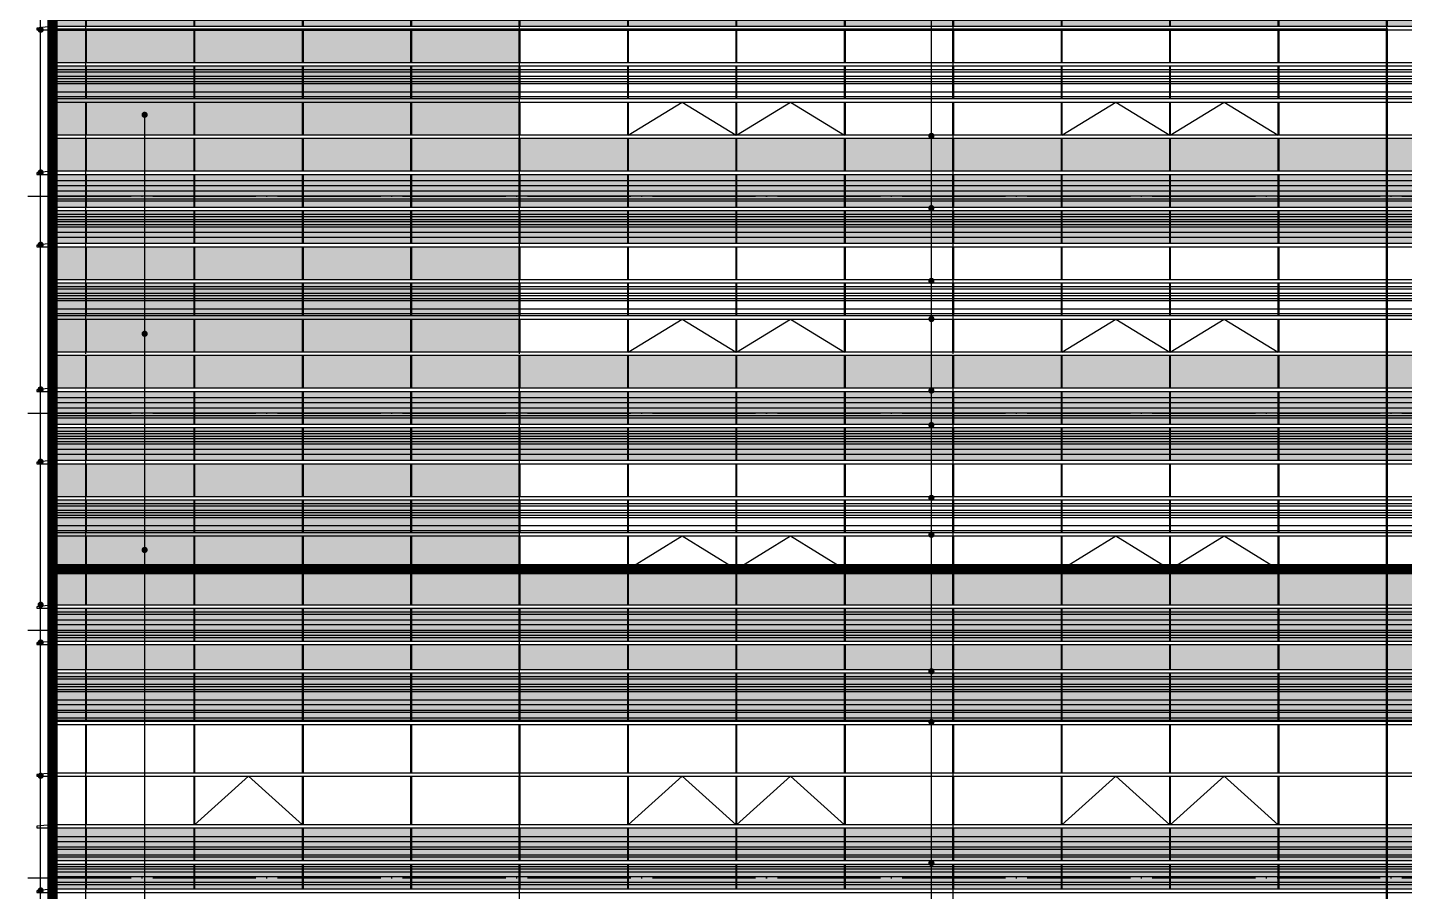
# Model space of a CAD drawing. Header units: millimetres. Extents: x 708158 to 1984082, y -168213 to -53.
# Drawn here: x 721854 to 748526, y -81118 to -64394 of the extents above; entities that cross this region are included whole.
import ezdxf

# ---------------------------------------------------------------- set-up
doc = ezdxf.new("R2010")
doc.units = ezdxf.units.MM
doc.header["$LTSCALE"] = 1000
doc.linetypes.add('DOTE', pattern=[2.42, 2, -0.2, 0.02, -0.2])
doc.layers.get('0').update_dxf_attribs({"color": 8})
for name, color, linetype in [('A-AXIS', 1, 'DOTE'), ('A-看线', 63, 'Continuous'), ('DIM_LEAD', 3, 'Continuous'), ('DOTE', 1, 'DOTE'), ('SPACE_HATCH', 9, 'Continuous'), ('WINDOW', 4, 'Continuous'), ('立面加粗', 5, 'Continuous'), ('立面填充线2 穿孔板', 105, 'Continuous'), ('立面窗户线', 21, 'Continuous')]:
    doc.layers.add(name, color=color, linetype=linetype)

# ---------------------------------------------------------------- blocks, each defined once
blk = doc.blocks.new('A$C24AE1B25')
at = {"layer": '立面窗户线'}
blk.add_lwpolyline([(46850, 30), (0, 30), (-30, 30), (-300, 0), (-300, -30), (0, -30), (46850, -30)], dxfattribs=at)
blk = doc.blocks.new('A$C16C20297')
at = {"layer": 'A-看线'}
for points in [[(10, -170), (650, -170), (650, -270), (10, -270)], [(10, -370), (650, -370), (650, -420), (10, -420)], [(10, -520), (650, -520), (650, -570), (10, -570)], [(10, -750), (650, -750), (650, -800), (10, -800)], [(10, -850), (650, -850), (650, -950), (10, -950)], [(10, -1050), (650, -1050), (650, -1100), (10, -1100)]]:
    blk.add_lwpolyline(points, close=True, dxfattribs=at)
at = {"layer": 'WINDOW'}
for points in [[(0, 0), (10, 0), (10, -640), (0, -640)], [(650, 0), (660, 0), (660, -640), (650, -640)], [(0, -700), (10, -700), (10, -1190), (0, -1190)], [(650, -700), (660, -700), (660, -1190), (650, -1190)]]:
    blk.add_lwpolyline(points, close=True, dxfattribs=at)
blk = doc.blocks.new('A$C079B5708')
at = {"layer": 'A-看线'}
for points in [[(0, -170), (2090, -170), (2090, -270), (0, -270)], [(2100, -170), (4190, -170), (4190, -270), (2100, -270)], [(4200, -170), (6290, -170), (6290, -270), (4200, -270)], [(6300, -170), (8390, -170), (8390, -270), (6300, -270)], [(0, -370), (2090, -370), (2090, -420), (0, -420)], [(0, -520), (2090, -520), (2090, -570), (0, -570)], [(2100, -370), (4190, -370), (4190, -420), (2100, -420)], [(2100, -520), (4190, -520), (4190, -570), (2100, -570)], [(4200, -370), (6290, -370), (6290, -420), (4200, -420)], [(4200, -520), (6290, -520), (6290, -570), (4200, -570)], [(6300, -370), (8390, -370), (8390, -420), (6300, -420)], [(6300, -520), (8390, -520), (8390, -570), (6300, -570)], [(0, -750), (2090, -750), (2090, -800), (0, -800)], [(2100, -750), (4190, -750), (4190, -800), (2100, -800)], [(4200, -750), (6290, -750), (6290, -800), (4200, -800)], [(6300, -750), (8390, -750), (8390, -800), (6300, -800)], [(0, -850), (2090, -850), (2090, -950), (0, -950)], [(0, -1050), (2090, -1050), (2090, -1100), (0, -1100)], [(2100, -850), (4190, -850), (4190, -950), (2100, -950)], [(2100, -1050), (4190, -1050), (4190, -1100), (2100, -1100)], [(4200, -850), (6290, -850), (6290, -950), (4200, -950)], [(4200, -1050), (6290, -1050), (6290, -1100), (4200, -1100)], [(6300, -850), (8390, -850), (8390, -950), (6300, -950)], [(6300, -1050), (8390, -1050), (8390, -1100), (6300, -1100)]]:
    blk.add_lwpolyline(points, close=True, dxfattribs=at)
at = {"layer": 'WINDOW'}
for points in [[(2090, 0), (2100, 0), (2100, -640), (2090, -640)], [(4190, 0), (4200, 0), (4200, -640), (4190, -640)], [(6290, 0), (6300, 0), (6300, -640), (6290, -640)], [(8390, 0), (8400, 0), (8400, -640), (8390, -640)], [(2090, -700), (2100, -700), (2100, -1190), (2090, -1190)], [(4190, -700), (4200, -700), (4200, -1190), (4190, -1190)], [(6290, -700), (6300, -700), (6300, -1190), (6290, -1190)], [(8390, -700), (8400, -700), (8400, -1190), (8390, -1190)]]:
    blk.add_lwpolyline(points, close=True, dxfattribs=at)
blk = doc.blocks.new('A$C05264923')
at = {"layer": '立面窗户线'}
blk.add_lwpolyline([(46850, 30), (0, 30), (-90, 30), (-90, -30), (0, -30), (46850, -30)], dxfattribs=at)
blk = doc.blocks.new('A$C570A7CAF')
at = {"layer": 'A-看线'}
for points in [[(10, -70), (650, -70), (650, -120), (10, -120)], [(10, -220), (650, -220), (650, -270), (10, -270)], [(10, -320), (650, -320), (650, -370), (10, -370)], [(10, -520), (650, -520), (650, -620), (10, -620)], [(10, -720), (650, -720), (650, -770), (10, -770)], [(10, -870), (650, -870), (650, -920), (10, -920)]]:
    blk.add_lwpolyline(points, close=True, dxfattribs=at)
at = {"layer": 'WINDOW'}
for points in [[(0, 0), (10, 0), (10, -940), (0, -940)], [(650, 0), (660, 0), (660, -940), (650, -940)]]:
    blk.add_lwpolyline(points, close=True, dxfattribs=at)
blk = doc.blocks.new('A$C48FF79B3')
at = {"layer": 'A-看线'}
for points in [[(0, -70), (2090, -70), (2090, -120), (0, -120)], [(0, -220), (2090, -220), (2090, -270), (0, -270)], [(2100, -70), (4190, -70), (4190, -120), (2100, -120)], [(2100, -220), (4190, -220), (4190, -270), (2100, -270)], [(4200, -70), (6290, -70), (6290, -120), (4200, -120)], [(4200, -220), (6290, -220), (6290, -270), (4200, -270)], [(6300, -70), (8390, -70), (8390, -120), (6300, -120)], [(6300, -220), (8390, -220), (8390, -270), (6300, -270)], [(0, -320), (2090, -320), (2090, -370), (0, -370)], [(0, -520), (2090, -520), (2090, -620), (0, -620)], [(2100, -320), (4190, -320), (4190, -370), (2100, -370)], [(2100, -520), (4190, -520), (4190, -620), (2100, -620)], [(4200, -320), (6290, -320), (6290, -370), (4200, -370)], [(4200, -520), (6290, -520), (6290, -620), (4200, -620)], [(6300, -320), (8390, -320), (8390, -370), (6300, -370)], [(6300, -520), (8390, -520), (8390, -620), (6300, -620)], [(0, -720), (2090, -720), (2090, -770), (0, -770)], [(2100, -720), (4190, -720), (4190, -770), (2100, -770)], [(4200, -720), (6290, -720), (6290, -770), (4200, -770)], [(6300, -720), (8390, -720), (8390, -770), (6300, -770)], [(0, -870), (2090, -870), (2090, -920), (0, -920)], [(2100, -870), (4190, -870), (4190, -920), (2100, -920)], [(4200, -870), (6290, -870), (6290, -920), (4200, -920)], [(6300, -870), (8390, -870), (8390, -920), (6300, -920)]]:
    blk.add_lwpolyline(points, close=True, dxfattribs=at)
at = {"layer": 'WINDOW'}
for points in [[(2090, 0), (2100, 0), (2100, -940), (2090, -940)], [(4190, 0), (4200, 0), (4200, -940), (4190, -940)], [(6290, 0), (6300, 0), (6300, -940), (6290, -940)], [(8390, 0), (8400, 0), (8400, -940), (8390, -940)]]:
    blk.add_lwpolyline(points, close=True, dxfattribs=at)
blk = doc.blocks.new('A$C1E11455A')
at = {"layer": 'A-看线'}
for points in [[(5, -70), (645, -70), (645, -120), (5, -120)], [(5, -220), (645, -220), (645, -320), (5, -320)], [(5, -420), (645, -420), (645, -470), (5, -470)], [(5, -520), (645, -520), (645, -570), (5, -570)]]:
    blk.add_lwpolyline(points, close=True, dxfattribs=at)
at = {"layer": 'WINDOW'}
for points in [[(-5, 0), (5, 0), (5, -640), (-5, -640)], [(645, 0), (655, 0), (655, -640), (645, -640)]]:
    blk.add_lwpolyline(points, close=True, dxfattribs=at)
blk = doc.blocks.new('A$C0C685A8F')
at = {"layer": 'A-看线'}
for points in [[(0, -70), (2090, -70), (2090, -120), (0, -120)], [(0, -220), (2090, -220), (2090, -320), (0, -320)], [(2100, -70), (4190, -70), (4190, -120), (2100, -120)], [(2100, -220), (4190, -220), (4190, -320), (2100, -320)], [(4200, -70), (6290, -70), (6290, -120), (4200, -120)], [(4200, -220), (6290, -220), (6290, -320), (4200, -320)], [(6300, -70), (8390, -70), (8390, -120), (6300, -120)], [(6300, -220), (8390, -220), (8390, -320), (6300, -320)], [(0, -420), (2090, -420), (2090, -470), (0, -470)], [(0, -520), (2090, -520), (2090, -570), (0, -570)], [(2100, -420), (4190, -420), (4190, -470), (2100, -470)], [(2100, -520), (4190, -520), (4190, -570), (2100, -570)], [(4200, -420), (6290, -420), (6290, -470), (4200, -470)], [(4200, -520), (6290, -520), (6290, -570), (4200, -570)], [(6300, -420), (8390, -420), (8390, -470), (6300, -470)], [(6300, -520), (8390, -520), (8390, -570), (6300, -570)]]:
    blk.add_lwpolyline(points, close=True, dxfattribs=at)
at = {"layer": 'WINDOW'}
for points in [[(2090, 0), (2100, 0), (2100, -640), (2090, -640)], [(4190, 0), (4200, 0), (4200, -640), (4190, -640)], [(6290, 0), (6300, 0), (6300, -640), (6290, -640)], [(8390, 0), (8400, 0), (8400, -640), (8390, -640)]]:
    blk.add_lwpolyline(points, close=True, dxfattribs=at)
blk = doc.blocks.new('A$C3C50578F')
at = {"layer": 'WINDOW'}
for points in [[(0, 0), (10, 0), (10, -490), (0, -490)], [(650, 0), (660, 0), (660, -490), (650, -490)], [(0, -1550), (10, -1550), (10, -2490), (0, -2490)], [(650, -1550), (660, -1550), (660, -2490), (650, -2490)], [(0, -2550), (10, -2550), (10, -3490), (0, -3490)], [(650, -2550), (660, -2550), (660, -3490), (650, -3490)]]:
    blk.add_lwpolyline(points, close=True, dxfattribs=at)
blk = doc.blocks.new('A$C1E6C2BB1')
at = {"layer": 'WINDOW'}
for points in [[(2090, 0), (2100, 0), (2100, -490), (2090, -490)], [(4190, 0), (4200, 0), (4200, -490), (4190, -490)], [(6290, 0), (6300, 0), (6300, -490), (6290, -490)], [(8390, 0), (8400, 0), (8400, -490), (8390, -490)], [(2090, -1550), (2100, -1550), (2100, -2490), (2090, -2490)], [(4190, -1550), (4200, -1550), (4200, -2490), (4190, -2490)], [(6290, -1550), (6300, -1550), (6300, -2490), (6290, -2490)], [(8390, -1550), (8400, -1550), (8400, -2490), (8390, -2490)], [(2090, -2550), (2100, -2550), (2100, -3490), (2090, -3490)], [(4190, -2550), (4200, -2550), (4200, -3490), (4190, -3490)], [(6290, -2550), (6300, -2550), (6300, -3490), (6290, -3490)], [(8390, -2550), (8400, -2550), (8400, -3490), (8390, -3490)]]:
    blk.add_lwpolyline(points, close=True, dxfattribs=at)
blk.add_lwpolyline([(2100, -3490), (3145, -2550), (4190, -3490)], dxfattribs=at)
blk = doc.blocks.new('A$C5AA87423')
at = {"layer": 'WINDOW'}
for points in [[(0, 0), (10, 0), (10, -490), (0, -490)], [(2100, 0), (2110, 0), (2110, -490), (2100, -490)], [(4200, 0), (4210, 0), (4210, -490), (4200, -490)], [(6300, 0), (6310, 0), (6310, -490), (6300, -490)], [(0, -1550), (10, -1550), (10, -2490), (0, -2490)], [(2100, -1550), (2110, -1550), (2110, -2490), (2100, -2490)], [(4200, -1550), (4210, -1550), (4210, -2490), (4200, -2490)], [(6300, -1550), (6310, -1550), (6310, -2490), (6300, -2490)], [(0, -2550), (10, -2550), (10, -3490), (0, -3490)], [(2100, -2550), (2110, -2550), (2110, -3490), (2100, -3490)], [(4200, -2550), (4210, -2550), (4210, -3490), (4200, -3490)], [(6300, -2550), (6310, -2550), (6310, -3490), (6300, -3490)]]:
    blk.add_lwpolyline(points, close=True, dxfattribs=at)
for points in [[(10, -3490), (1055, -2550), (2100, -3490)], [(2110, -3490), (3155, -2550), (4200, -3490)]]:
    blk.add_lwpolyline(points, dxfattribs=at)
blk = doc.blocks.new('A$C646C2EE2')
at = {"layer": 'A-看线'}
for points in [[(0, -70), (2090, -70), (2090, -120), (0, -120)], [(0, -200), (2090, -200), (2090, -250), (0, -250)], [(2100, -70), (4190, -70), (4190, -120), (2100, -120)], [(2100, -200), (4190, -200), (4190, -250), (2100, -250)], [(4200, -70), (6290, -70), (6290, -120), (4200, -120)], [(4200, -200), (6290, -200), (6290, -250), (4200, -250)], [(6300, -70), (8390, -70), (8390, -120), (6300, -120)], [(6300, -200), (8390, -200), (8390, -250), (6300, -250)], [(0, -300), (2090, -300), (2090, -350), (0, -350)], [(0, -500), (2090, -500), (2090, -600), (0, -600)], [(2100, -300), (4190, -300), (4190, -350), (2100, -350)], [(2100, -500), (4190, -500), (4190, -600), (2100, -600)], [(4200, -300), (6290, -300), (6290, -350), (4200, -350)], [(4200, -500), (6290, -500), (6290, -600), (4200, -600)], [(6300, -300), (8390, -300), (8390, -350), (6300, -350)], [(6300, -500), (8390, -500), (8390, -600), (6300, -600)]]:
    blk.add_lwpolyline(points, close=True, dxfattribs=at)
at = {"layer": 'WINDOW'}
for points in [[(2090, 0), (2100, 0), (2100, -640), (2090, -640)], [(4190, 0), (4200, 0), (4200, -640), (4190, -640)], [(6290, 0), (6300, 0), (6300, -640), (6290, -640)], [(8390, 0), (8400, 0), (8400, -640), (8390, -640)]]:
    blk.add_lwpolyline(points, close=True, dxfattribs=at)
blk = doc.blocks.new('A$C03EC34EA')
at = {"layer": 'A-看线'}
for points in [[(5, -40), (645, -40), (645, -140), (5, -140)], [(5, -240), (645, -240), (645, -340), (5, -340)], [(5, -390), (645, -390), (645, -440), (5, -440)], [(5, -690), (645, -690), (645, -740), (5, -740)], [(5, -790), (645, -790), (645, -840), (5, -840)], [(5, -890), (645, -890), (645, -940), (5, -940)], [(5, -1040), (645, -1040), (645, -1140), (5, -1140)]]:
    blk.add_lwpolyline(points, close=True, dxfattribs=at)
at = {"layer": 'WINDOW'}
for points in [[(-5, 80), (5, 80), (5, -560), (-5, -560)], [(645, 80), (655, 80), (655, -560), (645, -560)], [(-5, -620), (5, -620), (5, -1260), (-5, -1260)], [(645, -620), (655, -620), (655, -1260), (645, -1260)]]:
    blk.add_lwpolyline(points, close=True, dxfattribs=at)
blk = doc.blocks.new('A$C2A3A27BA')
at = {"layer": 'A-看线'}
for points in [[(0, -40), (2090, -40), (2090, -140), (0, -140)], [(0, -240), (2090, -240), (2090, -340), (0, -340)], [(2100, -40), (4190, -40), (4190, -140), (2100, -140)], [(2100, -240), (4190, -240), (4190, -340), (2100, -340)], [(4200, -40), (6290, -40), (6290, -140), (4200, -140)], [(4200, -240), (6290, -240), (6290, -340), (4200, -340)], [(6300, -40), (8390, -40), (8390, -140), (6300, -140)], [(6300, -240), (8390, -240), (8390, -340), (6300, -340)], [(0, -390), (2090, -390), (2090, -440), (0, -440)], [(2100, -390), (4190, -390), (4190, -440), (2100, -440)], [(4200, -390), (6290, -390), (6290, -440), (4200, -440)], [(6300, -390), (8390, -390), (8390, -440), (6300, -440)], [(0, -690), (2090, -690), (2090, -740), (0, -740)], [(0, -790), (2090, -790), (2090, -840), (0, -840)], [(2100, -690), (4190, -690), (4190, -740), (2100, -740)], [(2100, -790), (4190, -790), (4190, -840), (2100, -840)], [(4200, -690), (6290, -690), (6290, -740), (4200, -740)], [(4200, -790), (6290, -790), (6290, -840), (4200, -840)], [(6300, -690), (8390, -690), (8390, -740), (6300, -740)], [(6300, -790), (8390, -790), (8390, -840), (6300, -840)], [(0, -890), (2090, -890), (2090, -940), (0, -940)], [(0, -1040), (2090, -1040), (2090, -1140), (0, -1140)], [(2100, -890), (4190, -890), (4190, -940), (2100, -940)], [(2100, -1040), (4190, -1040), (4190, -1140), (2100, -1140)], [(4200, -890), (6290, -890), (6290, -940), (4200, -940)], [(4200, -1040), (6290, -1040), (6290, -1140), (4200, -1140)], [(6300, -890), (8390, -890), (8390, -940), (6300, -940)], [(6300, -1040), (8390, -1040), (8390, -1140), (6300, -1140)]]:
    blk.add_lwpolyline(points, close=True, dxfattribs=at)
at = {"layer": 'WINDOW'}
for points in [[(2090, 80), (2100, 80), (2100, -560), (2090, -560)], [(4190, 80), (4200, 80), (4200, -560), (4190, -560)], [(6290, 80), (6300, 80), (6300, -560), (6290, -560)], [(8390, 80), (8400, 80), (8400, -560), (8390, -560)], [(2090, -620), (2100, -620), (2100, -1260), (2090, -1260)], [(4190, -620), (4200, -620), (4200, -1260), (4190, -1260)], [(6290, -620), (6300, -620), (6300, -1260), (6290, -1260)], [(8390, -620), (8400, -620), (8400, -1260), (8390, -1260)]]:
    blk.add_lwpolyline(points, close=True, dxfattribs=at)
blk = doc.blocks.new('A$C4AFF7EBF')
at = {"layer": 'A-看线'}
for points in [[(5, -70), (645, -70), (645, -120), (5, -120)], [(5, -200), (645, -200), (645, -250), (5, -250)], [(5, -300), (645, -300), (645, -350), (5, -350)], [(5, -500), (645, -500), (645, -600), (5, -600)]]:
    blk.add_lwpolyline(points, close=True, dxfattribs=at)
at = {"layer": 'WINDOW'}
for points in [[(-5, 0), (5, 0), (5, -640), (-5, -640)], [(645, 0), (655, 0), (655, -640), (645, -640)]]:
    blk.add_lwpolyline(points, close=True, dxfattribs=at)
blk = doc.blocks.new('A$C4BD9167B')
at = {"layer": 'WINDOW'}
for points in [[(-5, 0), (5, 0), (5, -640), (-5, -640)], [(645, 0), (655, 0), (655, -640), (645, -640)], [(-5, -1400), (5, -1400), (5, -2040), (-5, -2040)], [(645, -1400), (655, -1400), (655, -2040), (645, -2040)], [(-5, -2100), (5, -2100), (5, -2740), (-5, -2740)], [(645, -2100), (655, -2100), (655, -2740), (645, -2740)]]:
    blk.add_lwpolyline(points, close=True, dxfattribs=at)
blk = doc.blocks.new('A$C455C528F')
at = {"layer": 'WINDOW'}
for points in [[(2090, 0), (2100, 0), (2100, -640), (2090, -640)], [(4190, 0), (4200, 0), (4200, -640), (4190, -640)], [(6290, 0), (6300, 0), (6300, -640), (6290, -640)], [(8390, 0), (8400, 0), (8400, -640), (8390, -640)], [(2090, -1400), (2100, -1400), (2100, -2040), (2090, -2040)], [(4190, -1400), (4200, -1400), (4200, -2040), (4190, -2040)], [(6290, -1400), (6300, -1400), (6300, -2040), (6290, -2040)], [(8390, -1400), (8400, -1400), (8400, -2040), (8390, -2040)], [(2090, -2100), (2100, -2100), (2100, -2740), (2090, -2740)], [(4190, -2100), (4200, -2100), (4200, -2740), (4190, -2740)], [(6290, -2100), (6300, -2100), (6300, -2740), (6290, -2740)], [(8390, -2100), (8400, -2100), (8400, -2740), (8390, -2740)]]:
    blk.add_lwpolyline(points, close=True, dxfattribs=at)
for points in [[(2100, -2040), (3145, -1400), (4190, -2040)], [(4200, -2040), (5245, -1400), (6290, -2040)]]:
    blk.add_lwpolyline(points, dxfattribs=at)
blk = doc.blocks.new('A$C090C4F04')
at = {"layer": '立面填充线2 穿孔板'}
for points in [[(5, 420), (46845, 420), (46845, -220), (5, -220)], [(5, -280), (46845, -280), (46845, -920), (5, -920)], [(5, -980), (9045, -980), (9045, -1620), (5, -1620)], [(5, -3080), (46845, -3080), (46845, -3720), (5, -3720)]]:
    blk.add_hatch(color=256, dxfattribs=at).paths.add_polyline_path(points)
at = {"layer": 'A-看线'}
for points in [[(5, 420), (46845, 420), (46845, -220), (5, -220)], [(5, -280), (46845, -280), (46845, -920), (5, -920)], [(5, -980), (9045, -980), (9045, -1620), (5, -1620)], [(5, -1680), (46845, -1680), (46845, -2320), (5, -2320)], [(5, -3080), (46845, -3080), (46845, -3720), (5, -3720)]]:
    blk.add_lwpolyline(points, close=True, dxfattribs=at)
at = {"layer": 'WINDOW'}
for points in [[(2745, -980), (2755, -980), (2755, -1620), (2745, -1620)], [(4845, -980), (4855, -980), (4855, -1620), (4845, -1620)], [(6945, -980), (6955, -980), (6955, -1620), (6945, -1620)], [(9045, -980), (9055, -980), (9055, -1620), (9045, -1620)], [(17445, -980), (17455, -980), (17455, -1620), (17445, -1620)], [(2745, -2380), (2755, -2380), (2755, -3020), (2745, -3020)], [(4845, -2380), (4855, -2380), (4855, -3020), (4845, -3020)], [(6945, -2380), (6955, -2380), (6955, -3020), (6945, -3020)], [(9045, -2380), (9055, -2380), (9055, -3020), (9045, -3020)], [(17445, -2380), (17455, -2380), (17455, -3020), (17445, -3020)], [(2745, -3080), (2755, -3080), (2755, -3720), (2745, -3720)], [(4845, -3080), (4855, -3080), (4855, -3720), (4845, -3720)], [(6945, -3080), (6955, -3080), (6955, -3720), (6945, -3720)], [(9045, -3080), (9055, -3080), (9055, -3720), (9045, -3720)], [(17445, -3080), (17455, -3080), (17455, -3720), (17445, -3720)]]:
    blk.add_lwpolyline(points, close=True, dxfattribs=at)
for name, p in [('A$C03EC34EA', (0, 340)), ('A$C2A3A27BA', (655, 340)), ('A$C2A3A27BA', (9055, 340)), ('A$C2A3A27BA', (17455, 340)), ('A$C2A3A27BA', (25855, 340)), ('A$C05264923', (0, -250)), ('A$C4BD9167B', (0, -980)), ('A$C455C528F', (9055, -980)), ('A$C455C528F', (17455, -980)), ('A$C05264923', (0, -1650)), ('A$C4AFF7EBF', (0, -1680)), ('A$C646C2EE2', (655, -1680)), ('A$C646C2EE2', (9055, -1680)), ('A$C646C2EE2', (17455, -1680)), ('A$C646C2EE2', (25855, -1680)), ('A$C05264923', (0, -2350)), ('A$C05264923', (0, -3050))]:
    blk.add_blockref(name, p, dxfattribs=at)
at = {"layer": '立面窗户线'}
for p in [(0, 450), (0, -950)]:
    blk.add_blockref('A$C24AE1B25', p, dxfattribs=at)
blk = doc.blocks.new('A$C20467cc6')
at = {"layer": 'SPACE_HATCH'}
h = blk.add_hatch(color=256, dxfattribs=at)
h.dxf.hatch_style = 1
h.paths.add_polyline_path([(0, 0), (9040, 0), (9040, -1340), (0, -1340)])
blk.add_lwpolyline([(0, 0), (9040, 0), (9040, -1340), (0, -1340)], close=True, dxfattribs=at)

msp = doc.modelspace()

# ---------------------------------------------------------------- hatches: boundary and pattern name
at = {"layer": '立面填充线2 穿孔板'}
for points in [[(722339.9, -71436.7), (769179.9, -71436.7), (769179.9, -72076.7), (722339.9, -72076.7)], [(722339.9, -72136.7), (769179.9, -72136.7), (769179.9, -72776.7), (722339.9, -72776.7)], [(722339.9, -72836.7), (731379.9, -72836.7), (731379.9, -73476.7), (722339.9, -73476.7)], [(722339.9, -74936.7), (769179.9, -74936.7), (769179.9, -75576.7), (722339.9, -75576.7)], [(722339.9, -75636.7), (769179.9, -75636.7), (769179.9, -76276.7), (722339.9, -76276.7)], [(722339.9, -76336.7), (769179.9, -76336.7), (769179.9, -76826.7), (722339.9, -76826.7)], [(722339.9, -76886.7), (769179.9, -76886.7), (769179.9, -77826.7), (722339.9, -77826.7)], [(722339.9, -79886.7), (769179.9, -79886.7), (769179.9, -80526.7), (722339.9, -80526.7)], [(722339.9, -80586.7), (769179.9, -80586.7), (769179.9, -81076.7), (722339.9, -81076.7)]]:
    msp.add_hatch(color=256, dxfattribs=at).paths.add_polyline_path(points)

# ---------------------------------------------------------------- linework, layer by layer
msp.add_lwpolyline([(722339.9, -77886.7), (731384.9, -77886.7), (731384.9, -79826.7), (722339.9, -79826.7)], close=True)
at = {"layer": 'A-AXIS'}
for p, q in [((714598, -67656.7), (825203.3, -67656.7)), ((714598, -71856.7), (825203.3, -71856.7)), ((714598, -76056.7), (825203.3, -76056.7)), ((714598, -80856.7), (825203.3, -80856.7))]:
    msp.add_line(p, q, dxfattribs=at)
at = {"layer": 'A-看线'}
for points in [[(722339.9, -71436.7), (769179.9, -71436.7), (769179.9, -72076.7), (722339.9, -72076.7)], [(722339.9, -72136.7), (769179.9, -72136.7), (769179.9, -72776.7), (722339.9, -72776.7)], [(722339.9, -72836.7), (731379.9, -72836.7), (731379.9, -73476.7), (722339.9, -73476.7)], [(722339.9, -73536.7), (769179.9, -73536.7), (769179.9, -74176.7), (722339.9, -74176.7)], [(722339.9, -74936.7), (769179.9, -74936.7), (769179.9, -75576.7), (722339.9, -75576.7)], [(722339.9, -75636.7), (769179.9, -75636.7), (769179.9, -76276.7), (722339.9, -76276.7)], [(722339.9, -76336.7), (769179.9, -76336.7), (769179.9, -76826.7), (722339.9, -76826.7)], [(722339.9, -76886.7), (769179.9, -76886.7), (769179.9, -77826.7), (722339.9, -77826.7)], [(722339.9, -79886.7), (769179.9, -79886.7), (769179.9, -80526.7), (722339.9, -80526.7)], [(722339.9, -80586.7), (769179.9, -80586.7), (769179.9, -81076.7), (722339.9, -81076.7)]]:
    msp.add_lwpolyline(points, close=True, dxfattribs=at)
at = {"layer": 'DIM_LEAD'}
for p, q in [((722106.8, -85136.7), (722106.8, -32009.6)), ((722106.8, -64436.7), (722106.8, -32009.6)), ((722106.8, -67198.7), (722106.8, -32009.6)), ((722106.8, -68598.7), (722106.8, -32009.6)), ((722106.8, -71398.7), (722106.8, -32009.6)), ((722106.8, -72798.7), (722106.8, -32009.6)), ((722106.8, -75568.7), (722106.8, -32009.6)), ((722106.8, -76298.7), (722106.8, -32009.6)), ((722106.8, -78878.7), (722106.8, -32009.6)), ((722106.8, -81098.7), (722106.8, -32009.6)), ((722106.8, -82098.7), (722106.8, -32009.6)), ((722106.8, -84098.7), (722106.8, -32009.6)), ((722106.8, -85136.7), (722106.8, -32009.6)), ((722106.8, -85136.7), (722106.8, -32009.6)), ((722106.8, -85911.7), (722106.8, -32009.6)), ((739363.6, -85896.7), (739358.6, -32009.6)), ((739361.8, -66491.3), (739358.6, -32009.6)), ((739362, -67889.8), (739358.6, -32009.6)), ((739362.1, -69298), (739358.6, -32009.6)), ((739362.2, -70036.7), (739358.6, -32009.6)), ((739362.3, -71422.1), (739358.6, -32009.6)), ((739362.4, -72089.8), (739358.6, -32009.6)), ((739362.5, -73498), (739358.6, -32009.6)), ((739362.6, -74213.3), (739358.6, -32009.6)), ((739362.8, -76856.2), (739358.6, -32009.6)), ((739362.9, -77836.6), (739358.6, -32009.6)), ((739363.2, -80567.3), (739358.6, -32009.6)), ((739363.4, -83110.9), (739358.6, -32009.6)), ((739363.6, -85896.7), (739358.6, -32009.6)), ((724121.4, -66083.4), (724121.4, -94466.3)), ((724121.4, -70321.9), (724121.4, -94466.3)), ((724121.4, -74506.9), (724121.4, -94466.3))]:
    msp.add_line(p, q, dxfattribs=at)
at = {"layer": 'DIM_LEAD', "const_width": 60}
for points in [[(722106.8, -64466.7, 1), (722106.8, -64406.7, 1)], [(724121.4, -66053.4, 1), (724121.4, -66113.4, 1)], [(739361.9, -66521.3, 1), (739361.8, -66461.3, 1)], [(722106.8, -67228.7, 1), (722106.8, -67168.7, 1)], [(739362, -67919.8, 1), (739362, -67859.8, 1)], [(722106.8, -68628.7, 1), (722106.8, -68568.7, 1)], [(739362.1, -69328, 1), (739362.1, -69268, 1)], [(739362.2, -70066.7, 1), (739362.2, -70006.7, 1)], [(724121.4, -70291.9, 1), (724121.4, -70351.9, 1)], [(722106.8, -71428.7, 1), (722106.8, -71368.7, 1)], [(739362.3, -71452.1, 1), (739362.3, -71392.1, 1)], [(739362.4, -72119.8, 1), (739362.4, -72059.8, 1)], [(722106.8, -72828.7, 1), (722106.8, -72768.7, 1)], [(739362.5, -73528, 1), (739362.5, -73468, 1)], [(739362.6, -74243.3, 1), (739362.6, -74183.3, 1)], [(724121.4, -74476.9, 1), (724121.4, -74536.9, 1)], [(722106.8, -75598.7, 1), (722106.8, -75538.7, 1)], [(722106.8, -76328.7, 1), (722106.8, -76268.7, 1)], [(739362.8, -76886.2, 1), (739362.8, -76826.2, 1)], [(739362.9, -77866.6, 1), (739362.9, -77806.6, 1)], [(722106.8, -78908.7, 1), (722106.8, -78848.7, 1)], [(739363.2, -80597.3, 1), (739363.2, -80537.3, 1)], [(722106.8, -81128.7, 1), (722106.8, -81068.7, 1)]]:
    msp.add_lwpolyline(points, format="xyb", close=True, dxfattribs=at)
at = {"layer": 'DOTE'}
for p, q in [((722984.9, -87432.6), (722984.9, -34859.5)), ((731384.9, -87432.6), (731384.9, -34859.5)), ((739784.9, -87432.6), (739784.9, -34859.5)), ((748184.9, -87432.6), (748184.9, -34859.5))]:
    msp.add_line(p, q, dxfattribs=at)
at = {"layer": 'WINDOW'}
for points in [[(725079.9, -64436.7), (725089.9, -64436.7), (725089.9, -65076.7), (725079.9, -65076.7)], [(727179.9, -64436.7), (727189.9, -64436.7), (727189.9, -65076.7), (727179.9, -65076.7)], [(729279.9, -64436.7), (729289.9, -64436.7), (729289.9, -65076.7), (729279.9, -65076.7)], [(731379.9, -64436.7), (731389.9, -64436.7), (731389.9, -65076.7), (731379.9, -65076.7)], [(725079.9, -65836.7), (725089.9, -65836.7), (725089.9, -66476.7), (725079.9, -66476.7)], [(727179.9, -65836.7), (727189.9, -65836.7), (727189.9, -66476.7), (727179.9, -66476.7)], [(729279.9, -65836.7), (729289.9, -65836.7), (729289.9, -66476.7), (729279.9, -66476.7)], [(731379.9, -65836.7), (731389.9, -65836.7), (731389.9, -66476.7), (731379.9, -66476.7)], [(725079.9, -66536.7), (725089.9, -66536.7), (725089.9, -67176.7), (725079.9, -67176.7)], [(727179.9, -66536.7), (727189.9, -66536.7), (727189.9, -67176.7), (727179.9, -67176.7)], [(729279.9, -66536.7), (729289.9, -66536.7), (729289.9, -67176.7), (729279.9, -67176.7)], [(731379.9, -66536.7), (731389.9, -66536.7), (731389.9, -67176.7), (731379.9, -67176.7)], [(725079.9, -68636.7), (725089.9, -68636.7), (725089.9, -69276.7), (725079.9, -69276.7)], [(727179.9, -68636.7), (727189.9, -68636.7), (727189.9, -69276.7), (727179.9, -69276.7)], [(729279.9, -68636.7), (729289.9, -68636.7), (729289.9, -69276.7), (729279.9, -69276.7)], [(731379.9, -68636.7), (731389.9, -68636.7), (731389.9, -69276.7), (731379.9, -69276.7)], [(725079.9, -70036.7), (725089.9, -70036.7), (725089.9, -70676.7), (725079.9, -70676.7)], [(727179.9, -70036.7), (727189.9, -70036.7), (727189.9, -70676.7), (727179.9, -70676.7)], [(729279.9, -70036.7), (729289.9, -70036.7), (729289.9, -70676.7), (729279.9, -70676.7)], [(731379.9, -70036.7), (731389.9, -70036.7), (731389.9, -70676.7), (731379.9, -70676.7)], [(725079.9, -70736.7), (725089.9, -70736.7), (725089.9, -71376.7), (725079.9, -71376.7)], [(727179.9, -70736.7), (727189.9, -70736.7), (727189.9, -71376.7), (727179.9, -71376.7)], [(729279.9, -70736.7), (729289.9, -70736.7), (729289.9, -71376.7), (729279.9, -71376.7)], [(731379.9, -70736.7), (731389.9, -70736.7), (731389.9, -71376.7), (731379.9, -71376.7)], [(725079.9, -72836.7), (725089.9, -72836.7), (725089.9, -73476.7), (725079.9, -73476.7)], [(727179.9, -72836.7), (727189.9, -72836.7), (727189.9, -73476.7), (727179.9, -73476.7)], [(729279.9, -72836.7), (729289.9, -72836.7), (729289.9, -73476.7), (729279.9, -73476.7)], [(731379.9, -72836.7), (731389.9, -72836.7), (731389.9, -73476.7), (731379.9, -73476.7)], [(739779.9, -72836.7), (739789.9, -72836.7), (739789.9, -73476.7), (739779.9, -73476.7)], [(725079.9, -74236.7), (725089.9, -74236.7), (725089.9, -74876.7), (725079.9, -74876.7)], [(727179.9, -74236.7), (727189.9, -74236.7), (727189.9, -74876.7), (727179.9, -74876.7)], [(729279.9, -74236.7), (729289.9, -74236.7), (729289.9, -74876.7), (729279.9, -74876.7)], [(731379.9, -74236.7), (731389.9, -74236.7), (731389.9, -74876.7), (731379.9, -74876.7)], [(739779.9, -74236.7), (739789.9, -74236.7), (739789.9, -74876.7), (739779.9, -74876.7)], [(725079.9, -74936.7), (725089.9, -74936.7), (725089.9, -75576.7), (725079.9, -75576.7)], [(727179.9, -74936.7), (727189.9, -74936.7), (727189.9, -75576.7), (727179.9, -75576.7)], [(729279.9, -74936.7), (729289.9, -74936.7), (729289.9, -75576.7), (729279.9, -75576.7)], [(731379.9, -74936.7), (731389.9, -74936.7), (731389.9, -75576.7), (731379.9, -75576.7)], [(739779.9, -74936.7), (739789.9, -74936.7), (739789.9, -75576.7), (739779.9, -75576.7)], [(748179.9, -75886.7), (748189.9, -75886.7), (748189.9, -76826.7), (748179.9, -76826.7)], [(722979.9, -79886.7), (722989.9, -79886.7), (722989.9, -81076.7), (722979.9, -81076.7)]]:
    msp.add_lwpolyline(points, close=True, dxfattribs=at)
at = {"layer": '立面加粗'}
msp.add_line((722334.9, -74876.7), (748184.9, -74876.7), dxfattribs=at)
for points, const_width in [([(722334.9, -86106.7), (722337.4, -37729.2), (816032.4, -37584.2), (816032.4, -86106.7)], 200), ([(722335.5, -74876.7), (816039.9, -74876.7)], 200), ([(748184.9, -74876.7), (748184.9, -82136.7)], 50)]:
    msp.add_lwpolyline(points, dxfattribs=dict(at, const_width=const_width))
at = {"layer": '立面加粗', "const_width": 50}
msp.add_lwpolyline([(722334.9, -64436.7), (748184.9, -64436.7), (748184.9, -74876.7), (722334.9, -74876.7)], close=True, dxfattribs=at)

# ---------------------------------------------------------------- block references
at = {"layer": 'A-看线'}
for name, p in [('A$C090C4F04', (722334.9, -63456.7)), ('A$C090C4F04', (722334.9, -67656.7)), ('A$C3C50578F', (722329.9, -76336.7)), ('A$C1E6C2BB1', (722989.9, -76336.7)), ('A$C5AA87423', (733479.9, -76336.7)), ('A$C5AA87423', (741879.9, -76336.7))]:
    msp.add_blockref(name, p, dxfattribs=at)
at = {"layer": 'SPACE_HATCH'}
for p in [(722339.9, -65136.7), (722339.9, -69336.7), (722339.9, -73536.7)]:
    msp.add_blockref('A$C20467cc6', p, dxfattribs=at)
at = {"layer": 'WINDOW'}
for name, p in [('A$C03EC34EA', (722334.9, -71516.7)), ('A$C2A3A27BA', (722989.9, -71516.7)), ('A$C2A3A27BA', (731389.9, -71516.7)), ('A$C2A3A27BA', (739789.9, -71516.7)), ('A$C2A3A27BA', (748189.9, -71516.7)), ('A$C05264923', (722334.9, -72106.7)), ('A$C4BD9167B', (722334.9, -72836.7)), ('A$C455C528F', (731389.9, -72836.7)), ('A$C455C528F', (739789.9, -72836.7)), ('A$C05264923', (722334.9, -73506.7)), ('A$C4AFF7EBF', (722334.9, -73536.7)), ('A$C646C2EE2', (722989.9, -73536.7)), ('A$C646C2EE2', (731389.9, -73536.7)), ('A$C646C2EE2', (739789.9, -73536.7)), ('A$C646C2EE2', (748189.9, -73536.7)), ('A$C05264923', (722334.9, -74206.7)), ('A$C05264923', (722334.9, -74906.7)), ('A$C1E11455A', (722334.9, -75636.7)), ('A$C0C685A8F', (722989.9, -75636.7)), ('A$C0C685A8F', (731389.9, -75636.7)), ('A$C0C685A8F', (739789.9, -75636.7)), ('A$C0C685A8F', (748189.9, -75636.7)), ('A$C05264923', (722334.9, -76856.7)), ('A$C570A7CAF', (722329.9, -76886.7)), ('A$C48FF79B3', (722989.9, -76886.7)), ('A$C48FF79B3', (731389.9, -76886.7)), ('A$C48FF79B3', (739789.9, -76886.7)), ('A$C48FF79B3', (748189.9, -76886.7)), ('A$C05264923', (722334.9, -77856.7)), ('A$C16C20297', (722329.9, -79886.7)), ('A$C079B5708', (722989.9, -79886.7)), ('A$C079B5708', (731389.9, -79886.7)), ('A$C079B5708', (739789.9, -79886.7)), ('A$C079B5708', (748189.9, -79886.7)), ('A$C05264923', (722334.9, -80556.7))]:
    msp.add_blockref(name, p, dxfattribs=at)
at = {"layer": '立面窗户线'}
for p in [(722334.9, -71406.7), (722334.9, -72806.7), (722334.9, -75606.7), (722334.9, -76306.7), (722334.9, -78856.7), (722334.9, -79856.7), (722334.9, -81106.7)]:
    msp.add_blockref('A$C24AE1B25', p, dxfattribs=at)

doc.saveas('drawing.dxf')
